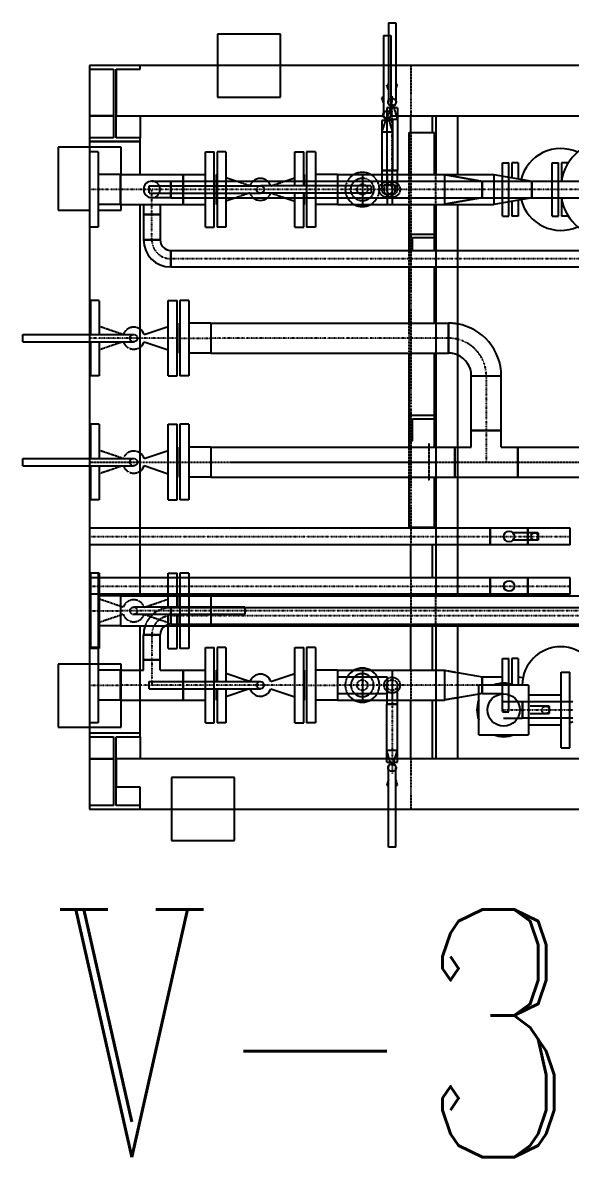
# Model space of a CAD drawing. Header units: millimetres. Extents: x -10011772 to -8149599, y 2847708 to 3434448.
# Drawn here: x -9501134 to -9498926, y 3213658 to 3218236 of the extents above; entities that cross this region are included whole.
import ezdxf

# ---------------------------------------------------------------- set-up
doc = ezdxf.new("R2010")
doc.units = ezdxf.units.MM
for name, pattern in [('BORDER2', [0.875, 0.25, -0.125, 0.25, -0.125, 0, -0.125]), ('DASHDOT2', [0.5, 0.25, -0.125, 0, -0.125]), ('DIVIDE2', [0.625, 0.25, -0.125, 0, -0.125, 0, -0.125]), ('HIDDEN2', [0.1875, 0.125, -0.0625])]:
    doc.linetypes.add(name, pattern=pattern)
doc.layers.add('总平面底图', color=9, linetype='Continuous')
doc.styles.get("Standard").update_dxf_attribs({"font": 'romanc.SHX', "width": 0.75, "bigfont": 'hztxt.shx'})

# ---------------------------------------------------------------- blocks, each defined once
blk = doc.blocks.new('总平面底图 爆炸危险区 LOCATION I')
at = {"layer": '总平面底图', "linetype": 'Continuous'}
for p, q in [((224897.4, 145394.1), (224904.9, 145394.1)), ((224897.4, 145394.1), (224897.4, 145368.5)), ((224904.9, 145394.1), (224912.4, 145394.1)), ((224912.4, 145394.1), (224912.4, 145307.7)), ((224679.6, 145371.2), (224552.6, 145371.2)), ((224552.6, 145371.2), (224552.6, 145244.2)), ((224679.6, 145244.2), (224679.6, 145371.2)), ((224887.4, 145368.5), (224894.9, 145368.5)), ((224887.4, 145368.5), (224887.4, 145208.5)), ((224894.9, 145368.5), (224902.4, 145368.5)), ((224902.4, 145368.5), (224902.4, 145208.5)), ((228594.9, 145307.7), (224294.9, 145307.7)), ((224294.9, 145307.7), (224294.9, 143807.7)), ((224294.9, 145300.6), (224342.8, 145300.6)), ((224342.8, 145300.6), (224342.8, 145161.7)), ((224348.6, 145300.6), (224396.5, 145300.6)), ((224348.6, 145300.6), (224348.6, 145206.1)), ((224348.6, 145300.6), (224396.5, 145300.6)), ((224348.6, 145161.7), (224348.6, 145300.6)), ((224396.5, 145300.6), (224396.5, 145307.7)), ((224396.5, 145300.6), (224396.5, 145307.7)), ((224552.6, 145244.2), (224679.6, 145244.2)), ((224887.4, 145243.3), (224884.2, 145243.3)), ((224887.4, 145233), (224884.2, 145243.3)), ((224905.5, 145243.3), (224902.4, 145243.3)), ((224902.4, 145233), (224905.5, 145243.3)), ((224294.9, 145206.1), (224342.8, 145206.1)), ((224342.8, 145206.1), (224294.9, 145206.1)), ((224348.6, 145206.1), (224886.5, 145206.1)), ((224396.5, 145206.1), (224396.5, 145161.7)), ((224903.2, 145206.1), (228541.2, 145206.1)), ((224915.5, 145206.1), (224915.5, 145095.8)), ((224943, 145172.4), (224943, 145206.1)), ((224986.7, 145172.4), (224986.7, 145206.1)), ((224993, 145206.1), (224993, 145087.9)), ((224993, 145206.1), (225036.7, 145206.1)), ((225036.7, 145206.1), (225036.7, 145087.9)), ((224905.5, 145196.7), (224884.2, 145196.7)), ((224884.2, 145196.7), (224884.2, 145095.8)), ((224892.3, 145200.2), (224891.3, 145196.7)), ((224897.4, 145200.2), (224898.5, 145196.7)), ((224897.7, 145199.3), (224915.5, 145199.3)), ((224905.5, 145196.7), (224905.5, 145095.8)), ((224342.8, 145161.7), (224294.9, 145161.7)), ((224396.5, 145161.7), (224348.6, 145161.7)), ((224396.5, 145154.6), (224396.5, 145161.7)), ((224884.2, 145173.7), (224905.5, 145173.7)), ((224939.5, 145172.4), (224990.3, 145172.4)), ((224939.5, 145087.9), (224939.5, 145172.4)), ((224990.3, 145087.9), (224990.3, 145172.4)), ((224231.4, 145142.7), (224231.4, 145015.7)), ((224358.4, 145142.7), (224231.4, 145142.7)), ((224294.9, 145154.6), (224396.5, 145154.6)), ((224396.5, 145154.6), (224294.9, 145154.6)), ((224358.4, 145087.9), (224358.4, 145142.7)), ((224396.5, 145087.9), (224396.5, 145154.6)), ((224312.4, 145133.9), (224294.9, 145133.9)), ((224312.4, 145133.9), (224312.4, 145057.7)), ((224528.3, 145074.4), (224528.3, 145133.9)), ((224528.3, 145133.9), (224545.8, 145133.9)), ((224545.8, 145074.4), (224545.8, 145133.9)), ((224551.8, 145133.9), (224551.8, 145074.4)), ((224569.3, 145133.9), (224551.8, 145133.9)), ((224569.3, 145133.9), (224569.3, 145074.4)), ((224709, 145074.4), (224709, 145133.9)), ((224709, 145133.9), (224726.6, 145133.9)), ((224726.6, 145074.4), (224726.6, 145133.9)), ((224732.5, 145133.9), (224732.5, 145074.4)), ((224750.1, 145133.9), (224732.5, 145133.9)), ((224750.1, 145133.9), (224750.1, 145074.4)), ((224884.2, 145095.8), (224894.9, 145095.8)), ((224884.2, 145095.8), (224884.2, 145087.9)), ((224905.5, 145095.8), (224884.2, 145095.8)), ((224894.9, 145095.8), (224905.5, 145095.8)), ((224905.5, 145087.9), (224905.5, 145095.8)), ((224905.5, 145095.8), (224915.5, 145095.8)), ((224915.5, 145095.8), (224905.5, 145095.8)), ((224915.5, 145087.9), (224915.5, 145095.8)), ((225127.7, 145084.8), (225127.7, 145111.7)), ((225127.7, 145111.7), (225140.4, 145111.7)), ((225140.4, 145082.6), (225140.4, 145111.7)), ((225146.4, 145111.7), (225146.4, 145081.5)), ((225159.2, 145111.7), (225146.4, 145111.7)), ((225159.2, 145111.7), (225159.2, 145079.3)), ((225227.7, 145074.4), (225227.7, 145111.7)), ((225227.7, 145111.7), (225240.4, 145111.7)), ((225240.4, 145074.4), (225240.4, 145111.7)), ((225246.4, 145111.7), (225246.4, 145075.1)), ((225259.2, 145111.7), (225246.4, 145111.7)), ((225259.2, 145111.7), (225259.2, 145109.2)), ((224356.9, 145087.9), (224312.4, 145087.9)), ((224356.9, 145057.7), (224356.9, 145087.9)), ((224356.9, 145087.9), (224483.8, 145087.9)), ((224356.9, 145087.9), (224356.9, 145057.7)), ((224420.4, 145074.4), (224458.5, 145074.4)), ((224458.5, 145041), (224458.5, 145074.4)), ((224458.5, 145074.4), (224458.5, 145041)), ((224458.5, 145074.4), (227425.6, 145074.4)), ((224483.8, 145074.4), (224483.8, 145087.9)), ((224483.9, 145074.4), (224483.9, 145087.9)), ((224483.9, 145087.9), (224528.3, 145087.9)), ((224550.3, 145087.9), (224550.3, 145074.4)), ((224551.8, 145087.4), (224550.3, 145087.9)), ((224590, 145074.4), (224569.3, 145081.4)), ((224688.4, 145074.4), (224709, 145081.4)), ((224726.6, 145087.4), (224728.1, 145087.9)), ((224728.1, 145074.4), (224728.1, 145087.9)), ((224794.5, 145087.9), (224750.1, 145087.9)), ((224794.5, 145087.9), (224794.5, 145074.4)), ((224794.5, 145087.9), (224894.9, 145087.9)), ((224794.5, 145087.9), (224794.5, 145074.4)), ((224844.9, 145087.9), (224844.9, 145027.6)), ((224894.9, 145087.9), (224894.9, 145027.6)), ((224894.9, 145087.9), (225110.4, 145087.9)), ((224904.9, 145087.9), (224904.9, 145027.6)), ((225110.4, 145087.9), (225110.4, 145074.4)), ((225110.4, 145087.9), (225110.4, 145074.4)), ((225110.4, 145087.9), (225186.6, 145074.4)), ((224312.4, 145057.7), (224312.4, 144981.5)), ((224356.9, 145027.6), (224356.9, 145057.7)), ((224356.9, 145057.7), (224356.9, 145027.6)), ((224356.9, 145027.6), (224312.4, 145027.6)), ((224356.9, 145027.6), (224483.8, 145027.6)), ((224358.4, 145015.7), (224358.4, 145027.6)), ((224396.5, 144237.9), (224396.5, 145027.6)), ((224403.7, 145027.6), (224403.7, 145006.9)), ((224458.5, 145041), (224420.4, 145041)), ((224437.1, 145027.6), (224437.1, 145006.9)), ((224458.5, 145041), (227425.6, 145041)), ((224483.8, 145027.6), (224483.8, 145041)), ((224483.9, 145027.6), (224483.9, 145041)), ((224483.9, 145027.6), (224528.3, 145027.6)), ((224528.3, 144981.5), (224528.3, 145041)), ((224545.8, 144981.5), (224545.8, 145041)), ((224550.3, 145041), (224550.3, 145027.6)), ((224551.8, 145028.1), (224550.3, 145027.6)), ((224551.8, 145041), (224551.8, 144981.5)), ((224569.3, 145041), (224569.3, 144981.5)), ((224590, 145041), (224569.3, 145034)), ((224688.4, 145041), (224709, 145034)), ((224709, 144981.5), (224709, 145041)), ((224726.6, 144981.5), (224726.6, 145041)), ((224726.6, 145028.1), (224728.1, 145027.6)), ((224728.1, 145027.6), (224728.1, 145041)), ((224732.5, 145041), (224732.5, 144981.5)), ((224750.1, 145041), (224750.1, 144981.5)), ((224794.5, 145027.6), (224750.1, 145027.6)), ((224794.5, 145041), (224794.5, 145027.6)), ((224794.5, 145041), (224794.5, 145027.6)), ((224794.5, 145027.6), (224894.9, 145027.6)), ((224894.9, 145027.6), (225110.4, 145027.6)), ((224939.5, 144934.7), (224939.5, 145027.6)), ((224990.3, 144934.7), (224990.3, 145027.6)), ((224993, 145027.6), (224993, 144237.9)), ((225036.7, 145027.6), (225036.7, 144237.9)), ((225110.4, 145041), (225110.4, 145027.6)), ((225110.4, 145041), (225110.4, 145027.6)), ((225186.6, 145041), (225110.4, 145027.6)), ((225127.7, 145003.7), (225127.7, 145030.6)), ((225140.4, 145003.7), (225140.4, 145032.9)), ((225146.4, 145033.9), (225146.4, 145003.7)), ((225159.2, 145036.2), (225159.2, 145003.7)), ((225227.7, 145003.7), (225227.7, 145041)), ((225240.4, 145003.7), (225240.4, 145041)), ((225246.4, 145040.3), (225246.4, 145003.7)), ((224231.4, 145015.7), (224294.9, 145015.7)), ((224312.4, 145015.7), (224358.4, 145015.7)), ((224403.7, 145006.9), (224437.1, 145006.9)), ((224437.1, 145006.9), (224403.7, 145006.9)), ((224403.7, 145006.9), (224403.7, 144956.1)), ((224437.1, 145006.9), (224437.1, 144956.1)), ((225127.7, 145003.7), (225140.4, 145003.7)), ((225159.2, 145003.7), (225146.4, 145003.7)), ((225227.7, 145003.7), (225240.4, 145003.7)), ((225259.2, 145003.7), (225246.4, 145003.7)), ((225259.2, 145006.2), (225259.2, 145003.7)), ((224312.4, 144981.5), (224294.9, 144981.5)), ((224528.3, 144981.5), (224545.8, 144981.5)), ((224569.3, 144981.5), (224551.8, 144981.5)), ((224709, 144981.5), (224726.6, 144981.5)), ((224750.1, 144981.5), (224732.5, 144981.5)), ((224403.7, 144956.1), (224437.1, 144956.1)), ((224437.1, 144956.1), (224403.7, 144956.1)), ((224990.3, 144967.1), (224939.5, 144967.1)), ((224939.5, 144967.1), (224939.5, 144934.7)), ((224945.8, 144960.8), (224990.3, 144960.8)), ((224945.8, 144934.7), (224945.8, 144960.8)), ((224990.3, 144960.8), (224990.3, 144967.1)), ((224458.5, 144901.3), (224458.5, 144934.7)), ((224458.5, 144934.7), (224458.5, 144901.3)), ((224458.5, 144934.7), (224993, 144934.7)), ((225036.7, 144934.7), (225353, 144934.7)), ((224458.5, 144901.3), (224993, 144901.3)), ((224939.5, 144787.9), (224939.5, 144901.3)), ((224990.3, 144787.9), (224990.3, 144901.3)), ((225036.7, 144901.3), (225353, 144901.3)), ((224453.6, 144757.7), (224453.6, 144833.9)), ((224453.6, 144833.9), (224471.2, 144833.9)), ((224471.2, 144757.7), (224471.2, 144833.9)), ((224477.1, 144833.9), (224477.1, 144757.7)), ((224494.7, 144833.9), (224477.1, 144833.9)), ((224494.7, 144833.9), (224494.7, 144757.7)), ((224404.8, 144764.9), (224453.6, 144781.4)), ((224471.2, 144787.4), (224472.7, 144787.9)), ((224472.7, 144727.6), (224472.7, 144787.9)), ((224539.1, 144787.9), (224494.7, 144787.9)), ((224539.1, 144787.9), (224539.1, 144757.7)), ((224539.1, 144787.9), (224539.1, 144757.7)), ((224539.1, 144787.9), (224993, 144787.9)), ((224159.9, 144757.7), (224159.9, 144765.2)), ((224159.9, 144765.2), (224294.9, 144765.2)), ((224159.9, 144750.2), (224159.9, 144757.7)), ((224159.9, 144750.2), (224294.9, 144750.2)), ((224404.8, 144750.6), (224453.6, 144734)), ((224453.6, 144681.5), (224453.6, 144757.7)), ((224471.2, 144681.5), (224471.2, 144757.7)), ((224477.1, 144757.7), (224477.1, 144681.5)), ((224494.7, 144757.7), (224494.7, 144681.5)), ((224539.1, 144757.7), (224539.1, 144727.6)), ((224539.1, 144757.7), (224539.1, 144727.6)), ((224471.2, 144728.1), (224472.7, 144727.6)), ((224539.1, 144727.6), (224494.7, 144727.6)), ((224539.1, 144727.6), (224993, 144727.6)), ((224939.5, 144537.9), (224939.5, 144727.6)), ((224990.3, 144537.9), (224990.3, 144727.6)), ((224453.6, 144681.5), (224471.2, 144681.5)), ((224494.7, 144681.5), (224477.1, 144681.5)), ((225064.7, 144681.5), (225125, 144681.5)), ((225064.7, 144571.2), (225064.7, 144681.5)), ((225064.7, 144681.5), (225125, 144681.5)), ((225125, 144571.2), (225125, 144681.5)), ((224939.5, 144601.5), (224939.5, 144550.7)), ((224990.3, 144601.5), (224939.5, 144601.5)), ((224945.8, 144595.1), (224990.3, 144595.1)), ((224945.8, 144550.7), (224945.8, 144595.1)), ((224990.3, 144595.1), (224990.3, 144601.5)), ((224453.6, 144507.7), (224453.6, 144583.9)), ((224453.6, 144583.9), (224471.2, 144583.9)), ((224471.2, 144507.7), (224471.2, 144583.9)), ((224477.1, 144583.9), (224477.1, 144507.7)), ((224494.7, 144583.9), (224477.1, 144583.9)), ((224494.7, 144583.9), (224494.7, 144507.7)), ((225064.7, 144571.2), (225125, 144571.2)), ((225094.9, 144571.2), (225064.7, 144571.2)), ((225064.7, 144537.9), (225064.7, 144571.2)), ((225125, 144571.2), (225094.9, 144571.2)), ((225125, 144537.9), (225125, 144571.2)), ((224939.5, 144550.7), (224945.8, 144550.7)), ((224404.8, 144514.9), (224453.6, 144531.4)), ((224471.2, 144537.4), (224472.7, 144537.9)), ((224472.7, 144477.6), (224472.7, 144537.9)), ((224539.1, 144537.9), (224494.7, 144537.9)), ((224539.1, 144537.9), (224539.1, 144507.7)), ((224539.1, 144537.9), (224993, 144537.9)), ((224539.1, 144537.9), (224539.1, 144507.7)), ((225036.7, 144537.9), (225064.7, 144537.9)), ((225125, 144537.9), (225158.4, 144537.9)), ((225158.4, 144477.6), (225158.4, 144537.9)), ((225158.4, 144537.9), (225158.4, 144507.7)), ((225158.4, 144537.9), (225353, 144537.9)), ((224159.9, 144507.7), (224159.9, 144515.2)), ((224159.9, 144515.2), (224294.9, 144515.2)), ((224159.9, 144500.2), (224159.9, 144507.7)), ((224159.9, 144500.2), (224294.9, 144500.2)), ((224404.8, 144500.6), (224453.6, 144484)), ((224453.6, 144431.5), (224453.6, 144507.7)), ((224471.2, 144431.5), (224471.2, 144507.7)), ((224477.1, 144507.7), (224477.1, 144431.5)), ((224494.7, 144507.7), (224494.7, 144431.5)), ((224539.1, 144507.7), (224539.1, 144477.6)), ((224539.1, 144507.7), (224539.1, 144477.6)), ((225158.4, 144507.7), (225158.4, 144477.6)), ((224471.2, 144478.1), (224472.7, 144477.6)), ((224539.1, 144477.6), (224494.7, 144477.6)), ((224539.1, 144477.6), (224993, 144477.6)), ((224939.5, 144376), (224939.5, 144477.6)), ((224990.3, 144376), (224990.3, 144477.6)), ((225036.7, 144477.6), (225158.4, 144477.6)), ((225158.4, 144477.6), (225353, 144477.6)), ((224453.6, 144431.5), (224471.2, 144431.5)), ((224494.7, 144431.5), (224477.1, 144431.5)), ((224993, 144374.4), (224396.5, 144374.4)), ((224990.3, 144376), (224939.5, 144376)), ((224943, 144374.4), (224943, 144376)), ((224986.7, 144374.4), (224986.7, 144376)), ((225102.7, 144374.4), (225036.7, 144374.4)), ((225102.7, 144341), (225102.7, 144374.4)), ((225102.7, 144374.4), (225102.7, 144357.7)), ((225178.9, 144374.4), (225102.7, 144374.4)), ((225102.7, 144357.7), (225102.7, 144341)), ((225199.8, 144365.2), (225148.4, 144365.2)), ((225178.9, 144365.2), (225178.9, 144374.4)), ((225264.3, 144374.4), (225178.9, 144374.4)), ((225178.9, 144374.4), (225178.9, 144365.2)), ((225199.8, 144365.2), (225199.8, 144357.7)), ((225199.8, 144357.7), (225199.8, 144350.2)), ((225264.3, 144341), (225264.3, 144374.4)), ((224993, 144341), (224396.5, 144341)), ((224943, 144274.4), (224943, 144341)), ((224986.7, 144274.4), (224986.7, 144341)), ((225102.7, 144341), (225036.7, 144341)), ((225178.9, 144341), (225102.7, 144341)), ((225199.8, 144350.2), (225148.4, 144350.2)), ((225178.9, 144341), (225178.9, 144350.2)), ((225178.9, 144350.2), (225178.9, 144341)), ((225264.3, 144341), (225178.9, 144341)), ((224312.4, 144283.9), (224294.9, 144283.9)), ((224312.4, 144283.9), (224312.4, 144131.5)), ((224313.9, 144283.9), (224312.4, 144283.9)), ((224313.9, 144283.9), (224313.9, 144237.9)), ((224453.6, 144274.4), (224396.5, 144274.4)), ((224453.6, 144237.9), (224453.6, 144283.9)), ((224453.6, 144283.9), (224471.2, 144283.9)), ((224471.2, 144237.9), (224471.2, 144283.9)), ((224477.1, 144274.4), (224471.2, 144274.4)), ((224477.1, 144283.9), (224477.1, 144237.9)), ((224494.7, 144283.9), (224477.1, 144283.9)), ((224494.7, 144283.9), (224494.7, 144237.9)), ((224993, 144274.4), (224494.7, 144274.4)), ((225102.7, 144274.4), (225036.7, 144274.4)), ((225102.7, 144241), (225102.7, 144274.4)), ((225102.7, 144274.4), (225102.7, 144257.7)), ((225178.9, 144274.4), (225102.7, 144274.4)), ((225178.9, 144274.4), (225178.9, 144257.7)), ((225178.9, 144241), (225178.9, 144274.4)), ((225264.3, 144274.4), (225178.9, 144274.4)), ((225264.3, 144241), (225264.3, 144274.4)), ((225102.7, 144257.7), (225102.7, 144241)), ((225178.9, 144257.7), (225178.9, 144241)), ((224356.9, 144237.9), (224312.4, 144237.9)), ((224356.9, 144237.9), (224356.9, 144177.6)), ((224356.9, 144237.9), (224356.9, 144207.7)), ((224356.9, 144237.9), (225948.7, 144237.9)), ((224453.6, 144241), (224396.5, 144241)), ((224477.1, 144241), (224471.2, 144241)), ((224993, 144241), (224494.7, 144241)), ((224943, 144237.9), (224943, 144241)), ((224986.7, 144237.9), (224986.7, 144241)), ((225102.7, 144241), (225036.7, 144241)), ((225178.9, 144241), (225102.7, 144241)), ((225264.3, 144241), (225178.9, 144241)), ((224356.9, 144207.7), (224356.9, 144177.6)), ((224356.9, 144177.6), (224312.4, 144177.6)), ((224313.9, 144177.6), (224313.9, 144131.5)), ((224356.9, 144177.6), (225948.7, 144177.6)), ((224396.5, 143960.9), (224396.5, 144177.6)), ((224453.6, 144131.5), (224453.6, 144177.6)), ((224471.2, 144131.5), (224471.2, 144177.6)), ((224477.1, 144177.6), (224477.1, 144131.5)), ((224494.7, 144177.6), (224494.7, 144131.5)), ((224943, 144087.9), (224943, 144177.6)), ((224986.7, 144087.9), (224986.7, 144177.6)), ((224993, 144177.6), (224993, 143909.3)), ((225036.7, 144177.6), (225036.7, 143909.3)), ((224437.1, 144159.3), (224403.7, 144159.3)), ((224403.7, 144159.3), (224437.1, 144159.3)), ((224403.7, 144108.5), (224403.7, 144159.3)), ((224437.1, 144108.5), (224437.1, 144159.3)), ((224312.4, 144131.5), (224294.9, 144131.5)), ((224313.9, 144131.5), (224312.4, 144131.5)), ((224453.6, 144131.5), (224471.2, 144131.5)), ((224494.7, 144131.5), (224477.1, 144131.5)), ((224528.3, 144065.2), (224528.3, 144133.9)), ((224528.3, 144133.9), (224545.8, 144133.9)), ((224545.8, 144065.2), (224545.8, 144133.9)), ((224551.8, 144133.9), (224551.8, 144065.2)), ((224569.3, 144133.9), (224551.8, 144133.9)), ((224569.3, 144133.9), (224569.3, 144065.2)), ((224709, 144057.7), (224709, 144133.9)), ((224709, 144133.9), (224726.6, 144133.9)), ((224726.6, 144057.7), (224726.6, 144133.9)), ((224732.5, 144133.9), (224732.5, 144057.7)), ((224750.1, 144133.9), (224732.5, 144133.9)), ((224750.1, 144133.9), (224750.1, 144057.7)), ((224403.7, 144108.5), (224437.1, 144108.5)), ((224420.4, 144108.5), (224403.7, 144108.5)), ((224403.7, 144087.9), (224403.7, 144108.5)), ((224437.1, 144108.5), (224420.4, 144108.5)), ((224437.1, 144087.9), (224437.1, 144108.5)), ((225127.7, 144061.6), (225127.7, 144111.7)), ((225127.7, 144111.7), (225140.4, 144111.7)), ((225140.4, 144060.6), (225140.4, 144111.7)), ((225146.4, 144111.7), (225146.4, 144059.1)), ((225159.2, 144111.7), (225146.4, 144111.7)), ((225159.2, 144111.7), (225159.2, 144057.7)), ((224231.4, 144099.8), (224231.4, 143972.8)), ((224358.4, 144099.8), (224231.4, 144099.8)), ((224358.4, 143972.8), (224358.4, 144099.8)), ((224396.5, 144087.9), (224403.7, 144087.9)), ((224437.1, 144087.9), (224483.8, 144087.9)), ((224483.8, 144065.2), (224483.8, 144087.9)), ((224483.9, 144065.2), (224483.9, 144087.9)), ((224483.9, 144087.9), (224528.3, 144087.9)), ((224550.3, 144087.9), (224550.3, 144065.2)), ((224551.8, 144087.4), (224550.3, 144087.9)), ((224726.6, 144087.4), (224728.1, 144087.9)), ((224728.1, 144027.6), (224728.1, 144087.9)), ((224794.5, 144087.9), (224750.1, 144087.9)), ((224794.5, 144087.9), (224794.5, 144027.6)), ((224794.5, 144087.9), (224828.2, 144087.9)), ((224794.5, 144087.9), (224794.5, 144057.7)), ((224844.9, 144087.9), (224844.9, 144027.6)), ((224861.6, 144087.9), (224904.9, 144087.9)), ((224904.9, 144087.9), (224904.9, 144027.6)), ((224904.9, 144087.9), (224993, 144087.9)), ((225036.7, 144083.2), (225086.6, 144074.4)), ((225245.8, 144007.7), (225245.8, 144083.9)), ((225245.8, 144083.9), (225263.4, 144083.9)), ((225263.4, 144007.7), (225263.4, 144083.9)), ((224415.3, 144057.7), (224415.3, 144065.2)), ((224415.3, 144065.2), (224639.2, 144065.2)), ((224617.1, 144065.2), (224569.3, 144081.4)), ((224660.2, 144064.9), (224709, 144081.4)), ((224794.9, 144074.4), (224844.9, 144074.4)), ((224794.9, 144074.4), (224794.9, 144041.1)), ((224844.9, 144074.4), (224894.9, 144074.4)), ((224894.9, 144074.4), (224894.9, 144041.1)), ((225086.6, 144074.4), (225086.6, 144057.7)), ((225086.6, 144057.7), (225086.6, 144074.4)), ((225086.6, 144074.4), (225127.7, 144074.4)), ((225168.8, 144072.3), (225159.2, 144074.1)), ((224415.3, 144050.2), (224415.3, 144057.7)), ((224415.3, 144050.2), (224639.2, 144050.2)), ((224483.8, 144027.6), (224483.8, 144050.2)), ((224483.9, 144027.6), (224483.9, 144050.2)), ((224528.3, 143981.5), (224528.3, 144050.2)), ((224545.8, 143981.5), (224545.8, 144050.2)), ((224550.3, 144050.2), (224550.3, 144027.6)), ((224551.8, 144050.2), (224551.8, 143981.5)), ((224569.3, 144050.2), (224569.3, 143981.5)), ((224617.1, 144050.2), (224569.3, 144034)), ((224660.2, 144050.6), (224709, 144034)), ((224709, 143981.5), (224709, 144057.7)), ((224726.6, 143981.5), (224726.6, 144057.7)), ((224732.5, 144057.7), (224732.5, 143981.5)), ((224750.1, 144057.7), (224750.1, 143981.5)), ((224794.5, 144057.7), (224794.5, 144027.6)), ((224794.9, 144041.1), (224844.9, 144041.1)), ((224844.9, 144041.1), (224894.9, 144041.1)), ((225079.9, 144039.8), (225036.7, 144032.2)), ((225079.9, 143957.7), (225079.9, 144057.7)), ((225179.9, 144057.7), (225079.9, 144057.7)), ((225179.9, 144057.7), (225179.9, 143957.7)), ((225179.9, 144037.9), (225245.8, 144037.9)), ((224396.5, 144027.6), (224483.8, 144027.6)), ((224483.9, 144027.6), (224528.3, 144027.6)), ((224551.8, 144028.1), (224550.3, 144027.6)), ((224726.6, 144028.1), (224728.1, 144027.6)), ((224794.5, 144027.6), (224750.1, 144027.6)), ((224794.5, 144027.6), (224828.2, 144027.6)), ((224861.6, 144027.6), (224904.9, 144027.6)), ((224894.2, 144027.6), (224894.2, 144019.6)), ((224894.2, 144019.6), (224915.5, 144019.6)), ((224894.2, 143909.3), (224894.2, 144019.6)), ((224904.9, 144019.6), (224894.2, 144019.6)), ((224904.9, 144027.6), (224993, 144027.6)), ((224915.5, 144019.6), (224904.9, 144019.6)), ((224915.5, 144019.6), (224915.5, 144027.6)), ((224915.5, 143909.3), (224915.5, 144019.6)), ((224943, 143909.3), (224943, 144027.6)), ((224986.7, 143909.3), (224986.7, 144027.6)), ((225269.3, 144024.4), (225263.4, 144024.4)), ((225245.8, 143931.5), (225245.8, 144007.7)), ((225263.4, 143931.5), (225263.4, 144007.7)), ((224231.4, 143972.8), (224358.4, 143972.8)), ((224528.3, 143981.5), (224545.8, 143981.5)), ((224569.3, 143981.5), (224551.8, 143981.5)), ((224709, 143981.5), (224726.6, 143981.5)), ((224750.1, 143981.5), (224732.5, 143981.5)), ((225179.9, 143977.6), (225245.8, 143977.6)), ((225269.3, 143991), (225263.4, 143991)), ((224396.5, 143960.9), (224294.9, 143960.9)), ((224396.5, 143960.9), (224294.9, 143960.9)), ((224294.9, 143953.8), (224342.8, 143953.8)), ((224342.8, 143953.8), (224342.8, 143814.8)), ((224348.6, 143814.8), (224348.6, 143953.8)), ((224348.6, 143953.8), (224396.5, 143953.8)), ((224396.5, 143953.8), (224396.5, 143960.9)), ((224396.5, 143953.8), (224396.5, 143909.3)), ((225079.9, 143957.7), (225179.9, 143957.7)), ((224915.5, 143925.7), (224894.2, 143925.7)), ((225245.8, 143931.5), (225263.4, 143931.5)), ((224342.8, 143909.3), (224294.9, 143909.3)), ((224294.9, 143909.3), (224342.8, 143909.3)), ((225349.5, 143909.3), (224348.6, 143909.3)), ((224348.6, 143909.3), (224348.6, 143852.2)), ((225036.7, 143909.3), (224993, 143909.3)), ((224587.3, 143871.2), (224460.3, 143871.2)), ((224460.3, 143871.2), (224460.3, 143744.2)), ((224587.3, 143744.2), (224587.3, 143871.2)), ((224396.5, 143852.2), (224348.6, 143852.2)), ((224396.5, 143807.7), (224396.5, 143852.2)), ((224342.8, 143814.8), (224294.9, 143814.8)), ((224396.5, 143814.8), (224348.6, 143814.8)), ((224396.5, 143807.7), (224396.5, 143814.8)), ((224294.9, 143807.7), (227194.9, 143807.7)), ((224897.4, 143730.9), (224897.4, 143807.7)), ((224912.4, 143730.9), (224912.4, 143807.7)), ((224460.3, 143744.2), (224587.3, 143744.2)), ((224904.9, 143730.9), (224897.4, 143730.9)), ((224912.4, 143730.9), (224904.9, 143730.9))]:
    blk.add_line(p, q, dxfattribs=at)
at = {"layer": '总平面底图', "linetype": 'HIDDEN2'}
for p, q in [((224897.4, 145368.5), (224897.4, 145234.1)), ((224912.4, 145307.7), (224912.4, 145234.1)), ((224897.4, 145268.9), (224894.2, 145268.9)), ((224897.4, 145258.6), (224894.2, 145268.9)), ((224915.5, 145268.9), (224912.4, 145268.9)), ((224912.4, 145258.6), (224915.5, 145268.9)), ((224902.3, 145225.8), (224894.2, 145199.3)), ((224915.5, 145222.3), (224894.2, 145222.3)), ((224894.2, 145222.3), (224894.2, 145095.8)), ((224907.4, 145225.8), (224915.5, 145199.3)), ((224915.5, 145222.3), (224915.5, 145206.1)), ((224891.3, 145196.7), (224884.2, 145173.7)), ((224894.2, 145199.3), (224897.7, 145199.3)), ((224898.5, 145196.7), (224905.5, 145173.7)), ((224894.2, 145095.8), (224894.2, 145057.7)), ((224483.8, 145057.7), (224483.8, 145074.4)), ((224483.9, 145057.7), (224483.9, 145074.4)), ((224528.3, 145057.7), (224528.3, 145074.4)), ((224545.8, 145057.7), (224545.8, 145074.4)), ((224550.3, 145074.4), (224550.3, 145041)), ((224551.8, 145074.4), (224551.8, 145057.7)), ((224569.3, 145074.4), (224569.3, 145057.7)), ((224618.1, 145064.9), (224590, 145074.4)), ((224661.3, 145065.2), (224688.4, 145074.4)), ((224709, 145065.2), (224709, 145074.4)), ((224726.6, 145065.2), (224726.6, 145074.4)), ((224728.1, 145065.2), (224728.1, 145074.4)), ((224732.5, 145074.4), (224732.5, 145057.7)), ((224750.1, 145074.4), (224750.1, 145057.7)), ((224794.5, 145074.4), (224794.5, 145041)), ((224794.5, 145074.4), (224794.5, 145057.7)), ((224884.2, 145087.9), (224884.2, 145057.7)), ((224905.5, 145057.7), (224905.5, 145087.9)), ((224915.5, 145057.7), (224915.5, 145087.9)), ((225010.4, 145087.9), (225010.4, 145057.7)), ((225010.4, 145087.9), (225010.4, 145057.7)), ((225010.4, 145087.9), (225086.6, 145074.4)), ((225086.6, 145074.4), (225086.6, 145057.7)), ((225086.6, 145057.7), (225086.6, 145074.4)), ((225110.4, 145074.4), (225110.4, 145041)), ((225110.4, 145074.4), (225110.4, 145057.7)), ((225127.7, 145057.7), (225127.7, 145084.8)), ((225140.4, 145057.7), (225140.4, 145082.6)), ((225186.6, 145074.4), (225186.6, 145057.7)), ((225186.6, 145057.7), (225186.6, 145074.4)), ((225227.7, 145057.7), (225227.7, 145074.4)), ((225240.4, 145057.7), (225240.4, 145074.4)), ((224415.3, 145057.7), (224415.3, 145065.2)), ((224415.3, 145065.2), (224639.2, 145065.2)), ((224415.3, 145050.2), (224415.3, 145057.7)), ((224415.3, 145050.2), (224639.2, 145050.2)), ((224483.8, 145041), (224483.8, 145057.7)), ((224483.9, 145041), (224483.9, 145057.7)), ((224528.3, 145041), (224528.3, 145057.7)), ((224545.8, 145041), (224545.8, 145057.7)), ((224551.8, 145057.7), (224551.8, 145041)), ((224569.3, 145057.7), (224569.3, 145041)), ((224618.1, 145050.6), (224590, 145041)), ((224863, 145065.2), (224639.2, 145065.2)), ((224863, 145050.2), (224639.2, 145050.2)), ((224661.3, 145050.2), (224688.4, 145041)), ((224709, 145041), (224709, 145050.2)), ((224726.6, 145041), (224726.6, 145050.2)), ((224728.1, 145041), (224728.1, 145050.2)), ((224732.5, 145057.7), (224732.5, 145041)), ((224750.1, 145057.7), (224750.1, 145041)), ((224794.5, 145057.7), (224794.5, 145041)), ((224863, 145065.2), (224863, 145057.7)), ((224863, 145057.7), (224863, 145050.2)), ((225010.4, 145057.7), (225010.4, 145027.6)), ((225010.4, 145057.7), (225010.4, 145027.6)), ((225086.6, 145057.7), (225086.6, 145041)), ((225086.6, 145041), (225086.6, 145057.7)), ((225110.4, 145057.7), (225110.4, 145041)), ((225127.7, 145030.6), (225127.7, 145057.7)), ((225140.4, 145032.9), (225140.4, 145057.7)), ((225186.6, 145057.7), (225186.6, 145041)), ((225186.6, 145041), (225186.6, 145057.7)), ((225227.7, 145041), (225227.7, 145057.7)), ((225240.4, 145041), (225240.4, 145057.7)), ((225086.6, 145041), (225010.4, 145027.6)), ((224993, 144934.7), (225036.7, 144934.7)), ((224993, 144901.3), (225036.7, 144901.3)), ((224296.4, 144833.9), (224296.4, 144765.2)), ((224313.9, 144833.9), (224296.4, 144833.9)), ((224313.9, 144833.9), (224313.9, 144765.2)), ((224296.4, 144787.4), (224294.9, 144787.9)), ((224361.7, 144765.2), (224313.9, 144781.4)), ((224993, 144787.9), (225018.7, 144787.9)), ((225018.7, 144727.6), (225018.7, 144787.9)), ((225018.7, 144787.9), (225018.7, 144757.7)), ((224294.9, 144765.2), (224383.8, 144765.2)), ((224294.9, 144750.2), (224383.8, 144750.2)), ((224296.4, 144750.2), (224296.4, 144681.5)), ((224313.9, 144750.2), (224313.9, 144681.5)), ((224361.7, 144750.2), (224313.9, 144734)), ((225018.7, 144757.7), (225018.7, 144727.6)), ((224296.4, 144728.1), (224294.9, 144727.6)), ((224993, 144727.6), (225018.7, 144727.6)), ((224313.9, 144681.5), (224296.4, 144681.5)), ((224296.4, 144583.9), (224296.4, 144515.2)), ((224313.9, 144583.9), (224296.4, 144583.9)), ((224313.9, 144583.9), (224313.9, 144515.2)), ((224296.4, 144537.4), (224294.9, 144537.9)), ((224361.7, 144515.2), (224313.9, 144531.4)), ((224993, 144537.9), (225031.4, 144537.9)), ((225031.4, 144477.6), (225031.4, 144537.9)), ((225031.4, 144537.9), (225036.7, 144537.9)), ((225031.4, 144537.9), (225031.4, 144507.7)), ((224294.9, 144515.2), (224383.8, 144515.2)), ((224294.9, 144500.2), (224383.8, 144500.2)), ((224296.4, 144500.2), (224296.4, 144431.5)), ((224313.9, 144500.2), (224313.9, 144431.5)), ((224361.7, 144500.2), (224313.9, 144484)), ((225031.4, 144507.7), (225031.4, 144477.6)), ((224296.4, 144478.1), (224294.9, 144477.6)), ((224993, 144477.6), (225031.4, 144477.6)), ((225031.4, 144477.6), (225036.7, 144477.6)), ((224313.9, 144431.5), (224296.4, 144431.5)), ((224396.5, 144374.4), (224294.9, 144374.4)), ((225036.7, 144374.4), (224993, 144374.4)), ((225178.9, 144350.2), (225178.9, 144365.2)), ((225178.9, 144365.2), (225178.9, 144357.7)), ((225178.9, 144357.7), (225178.9, 144350.2)), ((224396.5, 144341), (224294.9, 144341)), ((225036.7, 144341), (224993, 144341)), ((224396.5, 144274.4), (224294.9, 144274.4)), ((224296.4, 144283.9), (224296.4, 144207.7)), ((224471.2, 144274.4), (224453.6, 144274.4)), ((224494.7, 144274.4), (224477.1, 144274.4)), ((225036.7, 144274.4), (224993, 144274.4)), ((224396.5, 144241), (224294.9, 144241)), ((224296.4, 144237.4), (224294.9, 144237.9)), ((224313.9, 144237.9), (224313.9, 144207.7)), ((224362.7, 144214.9), (224313.9, 144231.4)), ((224405.9, 144215.2), (224453.6, 144231.4)), ((224471.2, 144241), (224453.6, 144241)), ((224453.6, 144215.2), (224453.6, 144237.9)), ((224471.2, 144215.2), (224471.2, 144237.9)), ((224471.2, 144237.4), (224472.7, 144237.9)), ((224472.7, 144215.2), (224472.7, 144237.9)), ((224494.7, 144241), (224477.1, 144241)), ((224477.1, 144237.9), (224477.1, 144207.7)), ((224494.7, 144237.9), (224494.7, 144207.7)), ((224539.1, 144237.9), (224539.1, 144207.7)), ((224539.1, 144237.9), (224539.1, 144177.6)), ((225036.7, 144241), (224993, 144241)), ((224296.4, 144207.7), (224296.4, 144131.5)), ((224313.9, 144207.7), (224313.9, 144177.6)), ((224362.7, 144200.6), (224313.9, 144184)), ((224607.6, 144215.2), (224383.8, 144215.2)), ((224607.6, 144200.2), (224383.8, 144200.2)), ((224405.9, 144200.2), (224453.6, 144184)), ((224453.6, 144177.6), (224453.6, 144200.2)), ((224458.5, 144180.7), (224458.5, 144214.1)), ((224458.5, 144214.1), (224458.5, 144180.7)), ((224458.5, 144214.1), (226308.1, 144214.1)), ((224471.2, 144177.6), (224471.2, 144200.2)), ((224472.7, 144177.6), (224472.7, 144200.2)), ((224477.1, 144207.7), (224477.1, 144177.6)), ((224494.7, 144207.7), (224494.7, 144177.6)), ((224539.1, 144207.7), (224539.1, 144177.6)), ((224607.6, 144215.2), (224607.6, 144207.7)), ((224607.6, 144207.7), (224607.6, 144200.2)), ((224296.4, 144178.1), (224294.9, 144177.6)), ((224458.5, 144180.7), (226308.1, 144180.7)), ((224471.2, 144178.1), (224472.7, 144177.6)), ((224312.4, 144133.9), (224294.9, 144133.9)), ((224312.4, 144131.5), (224312.4, 144057.7)), ((224356.9, 144087.9), (224312.4, 144087.9)), ((224356.9, 144027.6), (224356.9, 144087.9)), ((224356.9, 144087.9), (224396.5, 144087.9)), ((224356.9, 144087.9), (224356.9, 144057.7)), ((224828.2, 144087.9), (224844.9, 144087.9)), ((224844.9, 144087.9), (224861.6, 144087.9)), ((224993, 144087.9), (225010.4, 144087.9)), ((225010.4, 144087.9), (225010.4, 144057.7)), ((225010.4, 144087.9), (225010.4, 144057.7)), ((225010.4, 144087.9), (225036.7, 144083.2)), ((224483.8, 144050.2), (224483.8, 144065.2)), ((224483.9, 144057.7), (224483.9, 144065.2)), ((224528.3, 144057.7), (224528.3, 144065.2)), ((224545.8, 144057.7), (224545.8, 144065.2)), ((225127.7, 144057.7), (225127.7, 144061.6)), ((225140.4, 144057.7), (225140.4, 144060.6)), ((224312.4, 144057.7), (224312.4, 143981.5)), ((224356.9, 144057.7), (224356.9, 144027.6)), ((224483.9, 144050.2), (224483.9, 144057.7)), ((224528.3, 144050.2), (224528.3, 144057.7)), ((224545.8, 144050.2), (224545.8, 144057.7)), ((224894.2, 144057.7), (224894.2, 144027.6)), ((224915.5, 144027.6), (224915.5, 144057.7)), ((225010.4, 144057.7), (225010.4, 144027.6)), ((225010.4, 144057.7), (225010.4, 144027.6)), ((225086.6, 144041), (225079.9, 144039.8)), ((225086.6, 144057.7), (225086.6, 144041)), ((225086.6, 144041), (225086.6, 144057.7)), ((225086.6, 144041), (225127.7, 144041)), ((225127.7, 144003.7), (225127.7, 144057.7)), ((225140.4, 144003.7), (225140.4, 144057.7)), ((224356.9, 144027.6), (224312.4, 144027.6)), ((224356.9, 144027.6), (224396.5, 144027.6)), ((224828.2, 144027.6), (224844.9, 144027.6)), ((224844.9, 144027.6), (224861.6, 144027.6)), ((224993, 144027.6), (225010.4, 144027.6)), ((225036.7, 144032.2), (225010.4, 144027.6)), ((225168, 144024.4), (225129.9, 144024.4)), ((225168, 143991), (225168, 144024.4)), ((225263.4, 144024.4), (225168, 144024.4)), ((225168, 144024.4), (225168, 144007.7)), ((225222, 144015.2), (225183.3, 144015.2)), ((225222, 144015.2), (225222, 144007.7)), ((225127.7, 144003.7), (225140.4, 144003.7)), ((225168, 144007.7), (225168, 143991)), ((225222, 144000.2), (225183.3, 144000.2)), ((225222, 144007.7), (225222, 144000.2)), ((224312.4, 143981.5), (224294.9, 143981.5)), ((225129.9, 143991), (225168, 143991)), ((225263.4, 143991), (225168, 143991)), ((224902.3, 143899.2), (224894.2, 143925.7)), ((224907.4, 143899.2), (224915.5, 143925.7)), ((224894.2, 143902.7), (224894.2, 143909.3)), ((224894.2, 143902.7), (224915.5, 143902.7)), ((224915.5, 143902.7), (224915.5, 143909.3)), ((224897.4, 143807.7), (224897.4, 143890.9)), ((224912.4, 143807.7), (224912.4, 143890.9)), ((224897.4, 143866.4), (224894.2, 143856.1)), ((224894.2, 143856.1), (224897.4, 143856.1)), ((224912.4, 143866.4), (224915.5, 143856.1)), ((224912.4, 143856.1), (224915.5, 143856.1))]:
    blk.add_line(p, q, dxfattribs=at)
at = {"layer": '总平面底图'}
for p, q in [((228594.9, 145307.7), (224294.9, 145307.7)), ((224294.9, 145307.7), (224294.9, 143807.7)), ((224294.9, 143807.7), (228594.9, 143807.7))]:
    blk.add_line(p, q, dxfattribs=at)
at = {"layer": '总平面底图', "linetype": 'DASHDOT2'}
for p, q in [((224943, 145307.7), (224943, 145206.1)), ((224943, 145172.4), (224943, 144376)), ((224939.5, 145027.6), (224939.5, 145087.9)), ((224993, 145027.6), (224993, 145087.9)), ((224939.5, 144901.3), (224939.5, 144934.7)), ((224939.5, 144727.6), (224939.5, 144787.9)), ((224939.5, 144477.6), (224939.5, 144537.9)), ((224294.9, 144507.7), (224396.5, 144507.7)), ((224294.9, 144507.7), (224396.5, 144507.7)), ((224396.5, 144507.7), (224993, 144507.7)), ((224396.5, 144507.7), (224993, 144507.7)), ((224579.9, 144507.7), (224993, 144507.7)), ((224993, 144507.7), (225036.7, 144507.7)), ((224993, 144507.7), (225036.7, 144507.7)), ((224993, 144507.7), (225036.7, 144507.7)), ((225036.7, 144507.7), (225353, 144507.7)), ((225036.7, 144507.7), (225353, 144507.7)), ((225036.7, 144507.7), (225353, 144507.7)), ((224943, 144374.4), (224943, 144341)), ((224943, 144274.4), (224943, 144241)), ((224943, 144237.9), (224943, 144177.6)), ((224993, 144177.6), (224993, 144237.9)), ((224943, 144087.9), (224943, 144027.6)), ((224943, 143909.3), (224943, 143807.7))]:
    blk.add_line(p, q, dxfattribs=at)
at = {"layer": '总平面底图', "linetype": 'DIVIDE2'}
for p, q in [((224904.9, 145222.3), (224904.9, 145245.9)), ((224894.9, 145196.7), (224894.9, 145220.3)), ((224904.9, 145199.3), (224904.9, 145222.3)), ((224894.9, 145173.7), (224894.9, 145196.7)), ((224904.9, 145196.7), (224904.9, 145199.3)), ((224904.9, 145095.8), (224904.9, 145196.7)), ((224894.9, 145095.8), (224894.9, 145173.7)), ((224894.9, 145095.8), (224894.9, 145095.8)), ((224894.9, 145095.8), (224894.9, 145095.8)), ((224894.9, 145087.9), (224894.9, 145095.8)), ((224904.9, 145095.8), (224904.9, 145095.8)), ((224904.9, 145095.8), (224904.9, 145095.8)), ((224904.9, 145057.7), (224904.9, 145095.8)), ((224894.9, 145057.7), (224894.9, 145087.9)), ((224356.9, 145057.7), (224294.9, 145057.7)), ((224356.9, 145057.7), (224356.9, 145057.7)), ((224403.7, 145057.7), (224356.9, 145057.7)), ((224356.9, 145057.7), (224356.9, 145057.7)), ((224420.4, 145057.7), (224403.7, 145057.7)), ((224420.4, 145027.6), (224420.4, 145057.7)), ((224458.5, 145057.7), (224420.4, 145057.7)), ((224458.4, 145057.7), (224458.4, 145057.7)), ((224458.4, 145057.7), (224458.5, 145057.7)), ((227425.6, 145057.7), (224458.5, 145057.7)), ((224420.4, 145006.9), (224420.4, 145027.6)), ((224420.4, 145006.9), (224420.4, 145006.9)), ((224420.4, 144956.1), (224420.4, 145006.9)), ((224420.4, 144956.1), (224420.4, 144956.1)), ((224420.4, 144956.1), (224420.4, 144956.1)), ((224458.4, 144918), (224458.5, 144918)), ((224458.4, 144918), (224458.4, 144918)), ((224993, 144918), (224458.5, 144918)), ((225036.7, 144918), (224993, 144918)), ((225353, 144918), (225036.7, 144918)), ((224396.5, 144757.7), (224294.9, 144757.7)), ((224472.7, 144757.7), (224396.5, 144757.7)), ((224477.1, 144757.7), (224539.1, 144757.7)), ((224993, 144757.7), (224539.1, 144757.7)), ((225018.7, 144757.7), (224993, 144757.7)), ((225018.7, 144757.7), (225018.7, 144757.7)), ((225018.7, 144757.7), (225018.7, 144757.7)), ((225094.9, 144681.5), (225094.9, 144571.2)), ((225094.9, 144681.5), (225094.9, 144681.5)), ((225094.9, 144681.5), (225094.9, 144681.5)), ((225094.9, 144571.2), (225094.9, 144571.2)), ((225094.9, 144571.2), (225094.9, 144507.7)), ((224294.9, 144357.7), (224396.5, 144357.7)), ((224396.5, 144357.7), (224993, 144357.7)), ((224993, 144357.7), (225036.7, 144357.7)), ((225036.7, 144357.7), (225102.7, 144357.7)), ((225102.7, 144357.7), (225102.7, 144357.7)), ((225102.7, 144357.7), (225130.1, 144357.7)), ((225130.1, 144357.7), (225178.9, 144357.7)), ((225178.9, 144357.7), (225199.8, 144357.7)), ((225178.9, 144357.7), (225178.9, 144357.7)), ((225178.9, 144357.7), (225178.9, 144357.7)), ((225199.8, 144357.7), (225264.3, 144357.7)), ((225264.3, 144357.7), (225264.3, 144357.7)), ((224294.9, 144257.7), (224396.5, 144257.7)), ((224396.5, 144257.7), (224453.6, 144257.7)), ((224453.6, 144257.7), (224471.2, 144257.7)), ((224471.2, 144257.7), (224477.1, 144257.7)), ((224477.1, 144257.7), (224494.7, 144257.7)), ((224494.7, 144257.7), (224993, 144257.7)), ((224993, 144257.7), (225036.7, 144257.7)), ((225036.7, 144257.7), (225102.7, 144257.7)), ((225102.7, 144257.7), (225178.9, 144257.7)), ((225102.7, 144257.7), (225102.7, 144257.7)), ((225178.9, 144257.7), (225178.9, 144257.7)), ((225178.9, 144257.7), (225178.9, 144257.7)), ((225178.9, 144257.7), (225264.3, 144257.7)), ((225264.3, 144257.7), (225264.3, 144257.7)), ((224294.9, 144207.7), (224356.9, 144207.7)), ((225948.7, 144207.7), (224356.9, 144207.7)), ((224458.4, 144197.4), (224458.4, 144197.4)), ((224458.4, 144197.4), (224458.5, 144197.4)), ((226308.1, 144197.4), (224458.5, 144197.4)), ((224420.4, 144159.3), (224420.4, 144159.3)), ((224420.4, 144159.3), (224420.4, 144159.3)), ((224420.4, 144159.3), (224420.4, 144108.5)), ((224420.4, 144108.5), (224420.4, 144065.2)), ((224420.4, 144108.5), (224420.4, 144108.5)), ((224420.4, 144065.2), (224420.4, 144057.7)), ((224294.9, 144057.7), (224356.9, 144057.7)), ((224356.9, 144057.7), (224356.9, 144057.7)), ((224396.5, 144057.7), (224356.9, 144057.7)), ((224356.9, 144057.7), (224356.9, 144057.7)), ((224415.3, 144057.7), (224396.5, 144057.7)), ((224483.8, 144057.7), (224415.3, 144057.7)), ((224483.9, 144057.7), (224483.8, 144057.7)), ((224545.8, 144057.7), (224483.9, 144057.7)), ((224728.1, 144057.7), (224550.3, 144057.7)), ((224732.5, 144057.7), (224794.5, 144057.7)), ((224794.9, 144057.7), (224794.5, 144057.7)), ((224844.9, 144057.7), (224794.9, 144057.7)), ((224894.9, 144057.7), (224844.9, 144057.7)), ((224844.9, 144057.7), (224844.9, 144057.7)), ((224844.9, 144057.7), (224844.9, 144057.7)), ((224904.9, 144057.7), (224894.9, 144057.7)), ((224993, 144057.7), (224904.9, 144057.7)), ((224904.9, 144057.7), (224904.9, 144057.7)), ((224904.9, 144057.7), (224904.9, 144057.7)), ((224904.9, 144057.7), (224904.9, 144027.6)), ((225010.4, 144057.7), (224993, 144057.7)), ((225036.7, 144057.7), (225010.4, 144057.7)), ((225079.9, 144057.7), (225036.7, 144057.7)), ((224904.9, 144027.6), (224904.9, 144019.6)), ((224904.9, 144019.6), (224904.9, 143925.7)), ((224904.9, 144019.6), (224904.9, 144019.6)), ((224904.9, 144019.6), (224904.9, 144019.6)), ((225129.9, 144007.7), (225168, 144007.7)), ((225168, 144007.7), (225263.4, 144007.7)), ((225168, 144007.7), (225168, 144007.7)), ((225168, 144007.7), (225168, 144007.7)), ((225263.4, 144007.7), (225269.3, 144007.7)), ((224904.9, 143925.7), (224904.9, 143902.7)), ((224904.9, 143902.7), (224904.9, 143879.1))]:
    blk.add_line(p, q, dxfattribs=at)
at = {"layer": '总平面底图', "linetype": 'BORDER2'}
blk.add_line((224978.9, 144545.8), (224978.9, 144469.6), dxfattribs=at)
at = {"layer": '总平面底图', "linetype": 'HIDDEN2'}
for centre, radius in [((224904.9, 145234.1), 7.5), ((224844.9, 145057.7), 23), ((224844.9, 145057.7), 10.7), ((224894.9, 145057.7), 16), ((224894.9, 145057.7), 10.7), ((224904.9, 145057.7), 16), ((224904.9, 145057.7), 10.7), ((224639.2, 145057.7), 7.5), ((224383.8, 144757.7), 7.5), ((224383.8, 144507.7), 7.5), ((224383.8, 144207.7), 7.5), ((224844.9, 144057.7), 10.7), ((224904.9, 144057.7), 16), ((224904.9, 144057.7), 10.7), ((225214.5, 144007.7), 7.5), ((224904.9, 143890.9), 7.5)]:
    blk.add_circle(centre, radius, dxfattribs=at)
at = {"layer": '总平面底图', "linetype": 'Continuous'}
for centre, radius in [((224894.9, 145208.5), 7.5), ((225140.8, 144357.7), 10.7), ((225192.3, 144357.7), 7.5), ((225140.8, 144257.7), 10.7), ((224639.2, 144057.7), 7.5), ((225129.9, 144007.7), 32.5)]:
    blk.add_circle(centre, radius, dxfattribs=at)
at = {"layer": '总平面底图', "linetype": 'HIDDEN2'}
for centre, radius, start, end in [((224904.9, 145234.1), 8.7, 149.5553, 252.9561), ((224904.9, 145234.1), 8.7, 287.0439, 0), ((224904.9, 145234.1), 8.7, 0, 30.4447), ((224420.4, 145057.7), 16.7, 0, 90), ((224639.2, 145057.7), 22.2, 131.2857, 161.2587), ((224639.2, 145057.7), 22.2, 19.7221, 48.7143), ((224844.9, 145057.7), 34.5, 118.9823, 180), ((224844.9, 145057.7), 34.5, 298.9823, 61.0177), ((224420.4, 145057.7), 16.7, 270, 0), ((224639.2, 145057.7), 22.2, 198.7413, 228.7143), ((224639.2, 145057.7), 22.2, 311.2857, 340.2779), ((224844.9, 145057.7), 34.5, 180, 241.0177), ((224383.8, 144757.7), 22.2, 55.1501, 160.2779), ((225018.7, 144681.5), 106.4, 80.2327, 90), ((224383.8, 144757.7), 22.2, 199.7221, 304.8499), ((225018.7, 144681.5), 46, 66.9246, 90), ((224383.8, 144507.7), 22.2, 55.1501, 160.2779), ((224383.8, 144507.7), 22.2, 199.7221, 304.8499), ((224383.8, 144207.7), 22.2, 19.7221, 161.2587), ((224383.8, 144207.7), 22.2, 198.7413, 340.2779), ((224458.5, 144159.3), 54.8, 90, 160.5613), ((224458.5, 144159.3), 21.4, 90, 121.5439), ((224844.9, 144057.7), 34.5, 151.1262, 180), ((224844.9, 144057.7), 23, 133.5875, 180), ((224844.9, 144057.7), 23, 313.5875, 46.4125), ((224844.9, 144057.7), 34.5, 331.1262, 28.8738), ((224844.9, 144057.7), 34.5, 180, 208.8738), ((224844.9, 144057.7), 23, 180, 226.4125), ((224904.9, 143890.9), 8.7, 107.0439, 210.4447), ((224904.9, 143890.9), 8.7, 0, 72.9561), ((224904.9, 143890.9), 8.7, 329.5553, 0)]:
    blk.add_arc(centre, radius, start, end, dxfattribs=at)
at = {"layer": '总平面底图', "linetype": 'Continuous'}
for centre, radius, start, end in [((224894.9, 145208.5), 8.7, 149.5553, 252.9561), ((224894.9, 145208.5), 8.7, 287.0439, 0), ((224894.9, 145208.5), 8.7, 0, 30.4447), ((225244.9, 145057.7), 82.5, 65.638, 165.5991), ((225344.9, 145057.7), 100, 9.6137, 170.3863), ((224844.9, 145057.7), 34.5, 61.0177, 118.9823), ((224420.4, 145057.7), 16.7, 90, 270), ((224420.4, 145057.7), 16.7, 90, 270), ((224639.2, 145057.7), 22.2, 48.7143, 131.2857), ((224639.2, 145057.7), 22.2, 228.7143, 311.2857), ((224844.9, 145057.7), 34.5, 241.0177, 298.9823), ((225244.9, 145057.7), 82.5, 194.4009, 294.362), ((225344.9, 145057.7), 100, 189.6137, 350.3863), ((224458.5, 144956.1), 54.8, 180, 270), ((224458.5, 144956.1), 21.4, 180, 270), ((224383.8, 144757.7), 22.2, 18.7413, 55.1501), ((225018.7, 144681.5), 106.4, 0, 80.2327), ((224383.8, 144757.7), 22.2, 304.8499, 341.2587), ((225018.7, 144681.5), 46, 0, 66.9246), ((224383.8, 144507.7), 22.2, 18.7413, 55.1501), ((224383.8, 144507.7), 22.2, 304.8499, 341.2587), ((224458.5, 144159.3), 54.8, 160.5613, 180), ((224458.5, 144159.3), 21.4, 121.5439, 180), ((225244.9, 144057.7), 77.5, 0, 180), ((224844.9, 144057.7), 34.5, 28.8738, 151.1262), ((224639.2, 144057.7), 22.2, 18.7413, 160.2779), ((224844.9, 144057.7), 23, 46.4125, 133.5875), ((225129.9, 144007.7), 54, 90, 112.1265), ((225129.9, 144007.7), 54, 67.8735, 90), ((224639.2, 144057.7), 22.2, 199.7221, 341.2587), ((224844.9, 144057.7), 34.5, 208.8738, 331.1262), ((224844.9, 144057.7), 23, 226.4125, 313.5875), ((225129.9, 144007.7), 54, 157.8735, 202.1265), ((225244.9, 144057.7), 77.5, 283.7921, 288.39), ((225129.9, 144007.7), 54, 247.8735, 292.1265)]:
    blk.add_arc(centre, radius, start, end, dxfattribs=at)
at = {"layer": '总平面底图', "linetype": 'DIVIDE2'}
for centre, radius, start, end in [((224458.5, 144956.1), 38.1, 180, 270), ((225018.7, 144681.5), 76.2, 76.3024, 90), ((225018.7, 144681.5), 76.2, 0, 76.3024), ((224458.5, 144159.3), 38.1, 90, 151.4011), ((224458.5, 144159.3), 38.1, 151.4011, 180)]:
    blk.add_arc(centre, radius, start, end, dxfattribs=at)
at = {"layer": '总平面底图', "width": 0.75}
blk.add_text('V-300-I', height=500, rotation=0, dxfattribs=at).set_placement((224219.2, 143105.3))

msp = doc.modelspace()

# ---------------------------------------------------------------- block references
at = {"layer": '总平面底图', "xscale": 2, "yscale": 2, "zscale": 2}
msp.add_blockref('总平面底图 爆炸危险区 LOCATION I', (-9949454.3, 2927447.9), dxfattribs=at)

doc.saveas('drawing.dxf')
